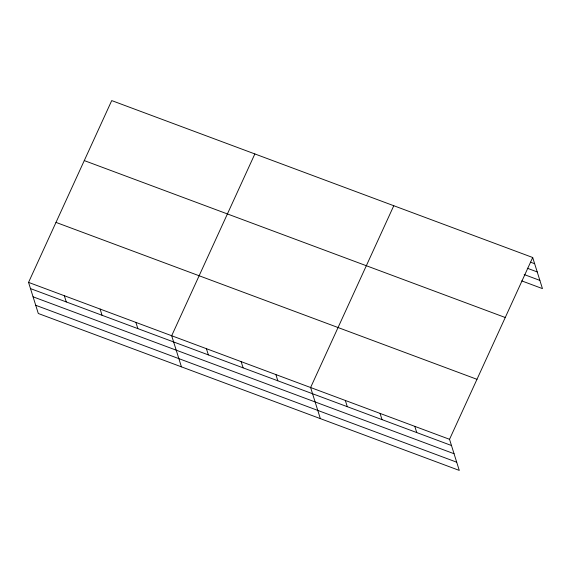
<?xml version="1.0" encoding="UTF-8"?>
<svg xmlns="http://www.w3.org/2000/svg" width="571" height="571" viewBox="0 0 571 571"><rect width="100%" height="100%" fill="white"/><g stroke="black" fill="none" stroke-linecap="round" stroke-linejoin="round"><path stroke-width="0.86" d="M532.7 257.507L449.534 439.306L459.277 470.411L38.3 313.493L28.55 282.388L111.723 100.589L532.7 257.507L542.45 288.612L521.78 280.903M254.859 153.942L171.685 335.741L181.428 366.839M393.783 205.724L310.61 387.523L320.352 418.629M530.516 262.175L534.649 263.716M527.297 268.234L537.225 271.932M524.164 274.537L539.873 280.397M84.272 160.587L505.256 317.505M55.994 222.397L476.978 379.315M28.55 282.388L449.534 439.306M30.491 288.598L451.475 445.516M33.068 296.813L454.052 453.731M35.723 305.278L456.7 462.196M414.803 426.366L416.744 432.568M380.072 413.418L382.013 419.621M345.341 400.471L347.282 406.673M275.879 374.576L277.82 380.786M241.148 361.636L243.089 367.838M206.416 348.688L208.358 354.891M135.898 322.401L137.847 328.611M100.118 309.068L102.059 315.271M64.33 295.728L66.279 301.931"/></g></svg>
